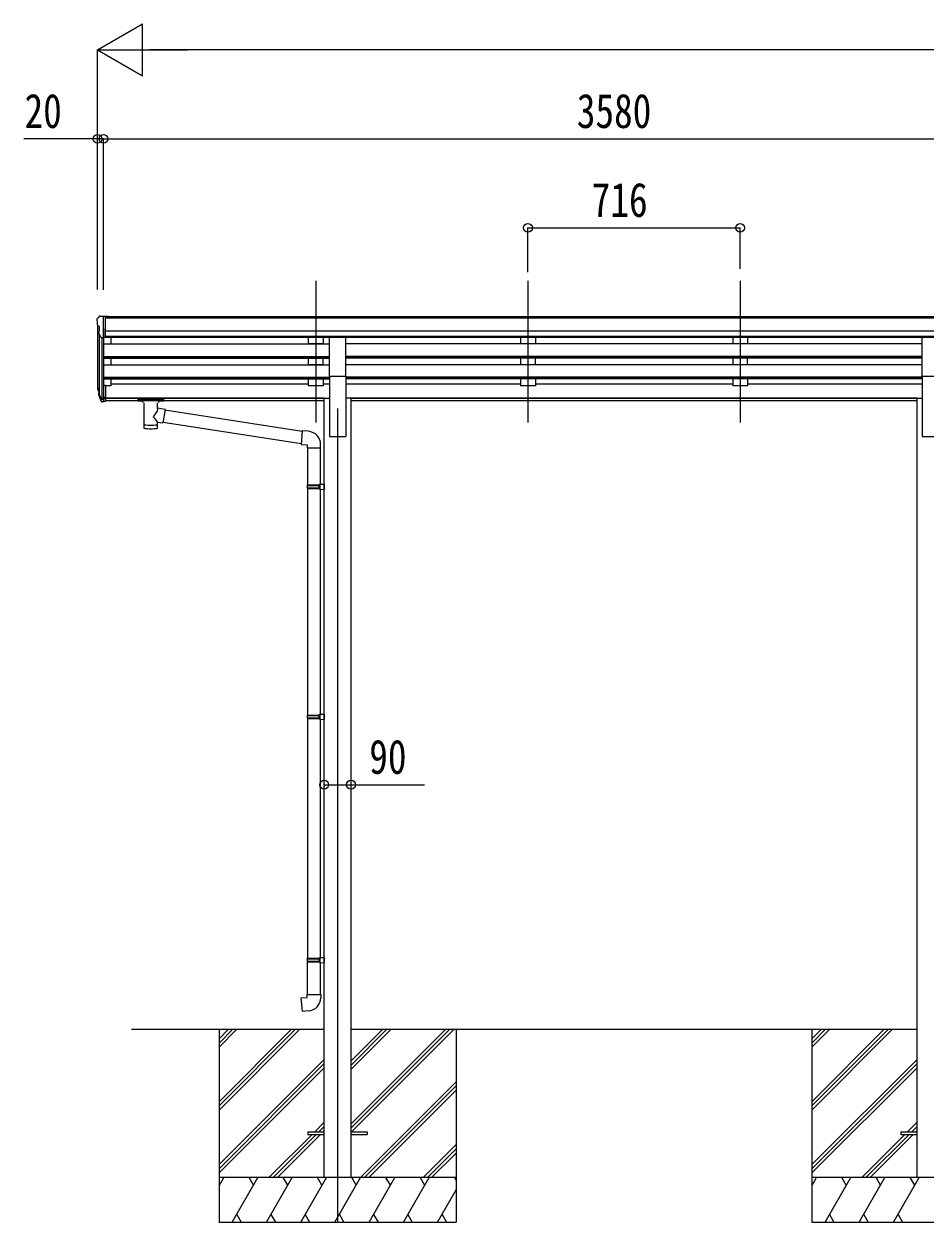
# Model space of a CAD drawing. Units: millimetres, scale not verified. Extents: x -14718 to 14718, y -10395 to 10395.
# Drawn here: x -6602 to -3562, y -5488 to -1447 of the extents above; entities that cross this region are included whole.
import ezdxf
from ezdxf.enums import TextEntityAlignment as Align

# ---------------------------------------------------------------- set-up
doc = ezdxf.new("R2010")
doc.units = ezdxf.units.MM
doc.header["$LTSCALE"] = 40
for name, color, linetype in [('0-3_YKK_12', 2, 'Continuous'), ('0-4_YKK_13', 4, 'Continuous'), ('0-5_YKK_A1', 4, 'Continuous'), ('0-6_YKK_D', 6, 'Continuous')]:
    doc.layers.add(name, color=color, linetype=linetype)
doc.styles.add('ＭＳ ゴシック', font='')
doc.styles.get('ＭＳ ゴシック').set_extended_font_data('MS Gothic')

msp = doc.modelspace()

# ---------------------------------------------------------------- linework, layer by layer
at = {"layer": '0-3_YKK_12'}
for p, q in [((-5617.23, -2313.1), (-5617.23, -2790.61)), ((-4901.23, -2313.1), (-4901.23, -2790.61)), ((-4185.23, -2313.1), (-4185.23, -2790.61)), ((-5543.23, -2743.93), (-5543.23, -5487.5))]:
    msp.add_line(p, q, dxfattribs=at)
at = {"layer": '0-4_YKK_13'}
for p, q in [((-6355.23, -2441.87), (-6355.23, -2442.5)), ((-6352.69, -2463.68), (-6347.38, -2466.75)), ((-6348.32, -2433.07), (-6352.38, -2438.88)), ((-6345.23, -2432.5), (-6347.56, -2432.64)), ((-6345.23, -2432.5), (-6326.73, -2432.5)), ((-6333.23, -2505.48), (-6333.23, -2432.5)), ((-6326.73, -2432.5), (-6316.73, -2432.59)), ((-6326.73, -2504.48), (-6326.73, -2432.5)), ((-6316.73, -2434.1), (-6316.73, -2432.59)), ((-6340.85, -2503.67), (-6349.85, -2488.08)), ((-6347.23, -2467.01), (-6347.23, -2483.29)), ((-6333.23, -2505.48), (-6338.44, -2505.17)), ((-6326.73, -2504.48), (-6333.23, -2504.48)), ((-5570.73, -2634.93), (-5570.73, -2503.13)), ((-5570.73, -2503.13), (-5515.73, -2503.13)), ((-5515.73, -2634.93), (-5515.73, -2503.13)), ((-3570.73, -2634.93), (-3570.73, -2503.13)), ((-3570.73, -2503.13), (-3515.73, -2503.13)), ((-6333.23, -2666.22), (-6333.23, -2721)), ((-6326.73, -2666.22), (-6333.23, -2666.22)), ((-6326.73, -2666.22), (-6326.73, -2720.26)), ((-5570.73, -2634.93), (-5515.73, -2634.93)), ((-3570.73, -2634.93), (-3515.73, -2634.93)), ((-6352.13, -2680.41), (-6348.26, -2688.36)), ((-6351.53, -2679.04), (-6348.26, -2686.1)), ((-6349.82, -2691.69), (-6349.48, -2696.09)), ((-6349.48, -2696.09), (-6340.67, -2719.64)), ((-6348.86, -2695.53), (-6340.67, -2711.71)), ((-6339.66, -2710.58), (-6347.42, -2695.17)), ((-6326.73, -2706.36), (-6333.23, -2706.36)), ((-6333.23, -2711.25), (-6338.36, -2711.25)), ((-6333.23, -2713.06), (-6338.07, -2713.06)), ((-6333.23, -2721), (-6338.07, -2721)), ((-6326.73, -2711.23), (-6333.23, -2711.23)), ((-6326.73, -2720.26), (-6333.23, -2720.26)), ((-6217.23, -2711.1), (-6217.23, -2716.86)), ((-6217.23, -2711.29), (-6217.23, -2712.83)), ((-6215.23, -2710.44), (-6132.23, -2710.44)), ((-6215.23, -2712.61), (-6132.23, -2712.61)), ((-6215.23, -2717.52), (-6200.73, -2717.52)), ((-6200.73, -2723.17), (-6200.73, -2716.62)), ((-6196.63, -2724.09), (-6196.64, -2809.53)), ((-6150.83, -2742.83), (-6150.83, -2724.09)), ((-6125.61, -2746.74), (-6150.83, -2742.82)), ((-6146.73, -2723.17), (-6146.73, -2716.62)), ((-6146.73, -2717.52), (-6132.23, -2717.52)), ((-6125.61, -2746.74), (-6132.63, -2792)), ((-6130.23, -2711.1), (-6130.23, -2716.86)), ((-5662.61, -2820.63), (-6125.92, -2748.75)), ((-6150.81, -2809.53), (-6150.83, -2788.86)), ((-6150.83, -2789.17), (-6132.63, -2792)), ((-5666.28, -2862.56), (-6132.36, -2790.26)), ((-5641.61, -2820.59), (-5662.45, -2818.76)), ((-5600.54, -2876.33), (-5600.54, -2865.42)), ((-5646.54, -2876.33), (-5600.54, -2876.33)), ((-5644.43, -2876.33), (-5644.43, -3001.57)), ((-5602.43, -2876.33), (-5602.43, -2999.01)), ((-5646.43, -3003.57), (-5645.43, -3001.57)), ((-5646.43, -3003.57), (-5602.43, -3003.57)), ((-5646.43, -3003.57), (-5646.43, -3011.57)), ((-5646.43, -3011.57), (-5602.43, -3011.57)), ((-5646.43, -3011.57), (-5645.43, -3013.57)), ((-5645.43, -3001.57), (-5602.43, -3001.57)), ((-5645.43, -3013.57), (-5602.43, -3013.57)), ((-5644.43, -3013.57), (-5644.43, -3777.45)), ((-5606.9, -3003.57), (-5607.33, -3001.57)), ((-5604.43, -2999.07), (-5588.43, -2998.6)), ((-5604.43, -3001.07), (-5604.43, -2999.07)), ((-5604.43, -3001.07), (-5602.43, -3001.07)), ((-5604.43, -3016.07), (-5604.43, -3014.07)), ((-5604.43, -3016.07), (-5588.43, -3016.54)), ((-5602.43, -3016.13), (-5602.43, -3774.89)), ((-5588.43, -2998.6), (-5588.43, -3016.54)), ((-5646.43, -3779.45), (-5645.43, -3777.45)), ((-5646.43, -3779.45), (-5602.43, -3779.45)), ((-5646.43, -3779.45), (-5646.43, -3787.45)), ((-5646.43, -3787.45), (-5602.43, -3787.45)), ((-5646.43, -3787.45), (-5645.43, -3789.45)), ((-5645.43, -3777.45), (-5602.43, -3777.45)), ((-5645.43, -3789.45), (-5602.43, -3789.45)), ((-5644.43, -3789.45), (-5644.43, -4597.94)), ((-5606.9, -3779.45), (-5607.33, -3777.45)), ((-5604.43, -3774.95), (-5588.43, -3774.47)), ((-5604.43, -3776.95), (-5604.43, -3774.95)), ((-5604.43, -3776.95), (-5602.43, -3776.95)), ((-5604.43, -3791.95), (-5604.43, -3789.95)), ((-5604.43, -3791.95), (-5588.43, -3792.42)), ((-5602.43, -3792), (-5602.43, -4595.38)), ((-5588.43, -3774.47), (-5588.43, -3792.42)), ((-5646.43, -4599.94), (-5645.43, -4597.94)), ((-5646.43, -4599.94), (-5602.43, -4599.94)), ((-5646.43, -4599.94), (-5646.43, -4607.94)), ((-5645.43, -4597.94), (-5602.43, -4597.94)), ((-5606.9, -4599.94), (-5607.33, -4597.94)), ((-5604.43, -4595.44), (-5588.43, -4594.97)), ((-5604.43, -4597.44), (-5604.43, -4595.44)), ((-5604.43, -4597.44), (-5602.43, -4597.44)), ((-5588.43, -4594.97), (-5588.43, -4612.5)), ((-5646.43, -4607.94), (-5602.43, -4607.94)), ((-5646.43, -4607.94), (-5645.43, -4609.94)), ((-5645.43, -4609.94), (-5602.43, -4609.94)), ((-5644.43, -4719.94), (-5644.43, -4609.94)), ((-5604.43, -4612.44), (-5604.43, -4610.44)), ((-5604.43, -4612.44), (-5588.43, -4612.91)), ((-5602.43, -4612.5), (-5602.43, -4719.94)), ((-5646.43, -4719.94), (-5600.43, -4719.94)), ((-5646.43, -4729.94), (-5646.43, -4719.94)), ((-5600.43, -4719.94), (-5600.43, -4730.86)), ((-5643.43, -5183), (-5643.43, -5192)), ((-5643.43, -5183), (-5588.63, -5183)), ((-5643.43, -5192), (-5588.63, -5192)), ((-5498.23, -5183), (-5443.43, -5183)), ((-5498.23, -5192), (-5443.43, -5192)), ((-5443.43, -5183), (-5443.43, -5192)), ((-3643.43, -5183), (-3643.43, -5192)), ((-3643.43, -5183), (-3588.63, -5183)), ((-3643.43, -5192), (-3588.63, -5192))]:
    msp.add_line(p, q, dxfattribs=at)
for points in [[(-6217.23, -2711.1), (-6217.19, -2710.91), (-6217.11, -2710.77), (-6217.01, -2710.67), (-6216.91, -2710.61), (-6216.79, -2710.57), (-6216.49, -2710.51), (-6216, -2710.46), (-6215.46, -2710.44), (-6215.23, -2710.44)], [(-6217.23, -2716.86), (-6217.19, -2717.05), (-6217.11, -2717.19), (-6217.01, -2717.28), (-6216.91, -2717.34), (-6216.79, -2717.39), (-6216.49, -2717.45), (-6216, -2717.5), (-6215.46, -2717.52), (-6215.23, -2717.52)], [(-6132.23, -2710.44), (-6131.87, -2710.44), (-6131.34, -2710.47), (-6130.89, -2710.52), (-6130.59, -2710.59), (-6130.42, -2710.69), (-6130.3, -2710.83), (-6130.23, -2711.01), (-6130.23, -2711.1)], [(-6132.23, -2717.52), (-6131.87, -2717.52), (-6131.34, -2717.49), (-6130.89, -2717.44), (-6130.59, -2717.36), (-6130.42, -2717.27), (-6130.3, -2717.13), (-6130.23, -2716.95), (-6130.23, -2716.86)], [(-5662.45, -2818.76), (-5666.46, -2864.59), (-5646.54, -2866.33), (-5646.54, -2876.33)], [(-5606.9, -3003.57), (-5606.9, -3011.57), (-5607.33, -3013.57)], [(-5604.43, -3014.07), (-5602.43, -3014.07), (-5602.43, -3001.07)], [(-5606.9, -3779.45), (-5606.9, -3787.45), (-5607.33, -3789.45)], [(-5604.43, -3789.95), (-5602.43, -3789.95), (-5602.43, -3776.95)], [(-5606.9, -4599.94), (-5606.9, -4607.94), (-5607.33, -4609.94)], [(-5604.43, -4610.44), (-5602.43, -4610.44), (-5602.43, -4597.44)], [(-5641.5, -4775.69), (-5662.34, -4777.51), (-5666.35, -4731.69), (-5646.43, -4729.94)]]:
    msp.add_lwpolyline(points, dxfattribs=at)
for centre, radius, start, end in [((-6352.23, -2441.87), 3, 93, 180), ((-6153.23, -2442.5), 202, 180, 184.94904), ((-6348.32, -2459.31), 6.18, 185.7035, 224.99897), ((-6347.5, -2433.64), 1, 93.5, 145), ((-6347.26, -2486.58), 3, 94.7167, 210), ((-6347.53, -2483.29), 0.3, 274.7167, 0), ((-6347.53, -2467.01), 0.3, 0, 60), ((-6338.25, -2502.17), 3, 210, 266.5), ((-6324.04, -2671.3), 29.53, 186.50806, 197.98144), ((-6322.64, -2669.54), 30.41, 187.1552, 198.19734), ((-5645.54, -2865.42), 45, 0, 85), ((-5645.43, -4730.86), 45, 275, 0)]:
    msp.add_arc(centre, radius, start, end, dxfattribs=at)
for centre, major_axis, ratio, start_param, end_param in [((-6264.57, -2671.73), (-89.06, 1.43), 0.57596, 6.1962358, 6.3678173), ((-6265.37, -2665.05), (87.93, 4.42), 0.541684, 3.0659337, 3.2228513), ((-6348.51, -2691.69), (1.3, 0), 0.90356, 1.3700892, 3.347195), ((-6262.6, -2675.5), (-89.07, 0), 0.90356, 0.2056023, 0.2515348), ((-6263.31, -2671.63), (-88.05, 0), 0.90356, 0.2662965, 0.3003836), ((-6338.07, -2710.35), (-3, 0), 0.90356, 0.5235988, 1.5707963), ((-6338.07, -2718.29), (3, 0), 0.90356, 3.6651914, 4.712389), ((-6338.36, -2709.9), (-1.5, 0), 0.90356, 0.5235988, 1.5707963), ((-6215.23, -2712.83), (2, 0), 0.109601, 1.5707963, 3.1415927), ((-6173.73, -2716.62), (27, 0), 0.070066, 6.2831853, 9.424778), ((-6173.73, -2769.37), (-22.81, -26.62), 0.234429, 1.6855472, 3.1268519), ((-6162.73, -2720.6), (16, 0), 0.361356, 6.2636979, 6.2831853), ((-6132.23, -2712.83), (2, 0), 0.109601, 0, 1.5707963), ((-6171.18, -2766.73), (20.32, -22.25), 0.045535, 0.0389954, 1.3075346), ((-6173.73, -2809.53), (22.92, 0), 0.101955, 3.1415499, 6.2833984), ((-6173.73, -2797.09), (22.91, 0), 0.122865, 3.1415927, 6.2831853)]:
    msp.add_ellipse(centre, major_axis=major_axis, ratio=ratio, start_param=start_param, end_param=end_param, dxfattribs=at)
at = {"layer": '0-5_YKK_A1'}
for p, q in [((-6353.23, -2463.08), (-6353.23, -2665.86)), ((-2769.73, -2434.1), (-6326.73, -2434.1)), ((-2769.73, -2439.32), (-6326.73, -2439.32)), ((-6348.26, -2490.85), (-6348.26, -2692.57)), ((-6339.23, -2505.01), (-6339.23, -2711)), ((-6333.23, -2473.6), (-6333.23, -2666.22)), ((-2759.73, -2482.85), (-6326.73, -2482.85)), ((-2759.73, -2500.7), (-6326.73, -2500.7)), ((-5570.73, -2503.95), (-6326.73, -2503.95)), ((-6308.23, -2503.95), (-6308.23, -2526.02)), ((-5642.23, -2504.05), (-5642.23, -2525.92)), ((-5592.23, -2504.05), (-5592.23, -2525.92)), ((-3570.73, -2503.95), (-5515.73, -2503.95)), ((-4926.23, -2504.05), (-4926.23, -2525.92)), ((-4876.23, -2504.05), (-4876.23, -2525.92)), ((-4210.23, -2504.05), (-4210.23, -2525.92)), ((-4160.23, -2504.05), (-4160.23, -2525.92)), ((-6333.23, -2526.02), (-5570.73, -2526.02)), ((-5592.23, -2525.92), (-5642.23, -2525.92)), ((-3570.73, -2526.02), (-5515.73, -2526.02)), ((-4876.23, -2525.92), (-4926.23, -2525.92)), ((-4160.23, -2525.92), (-4210.23, -2525.92)), ((-6333.23, -2567.89), (-5570.73, -2567.89)), ((-6333.23, -2569.39), (-5570.73, -2569.39)), ((-6333.23, -2573.71), (-5570.73, -2573.71)), ((-6308.23, -2573.71), (-6308.23, -2596.12)), ((-5642.23, -2573.71), (-5642.23, -2596.02)), ((-5592.23, -2596.02), (-5592.23, -2573.71)), ((-3570.73, -2567.89), (-5515.73, -2567.89)), ((-3570.73, -2569.39), (-5515.73, -2569.39)), ((-3570.73, -2573.71), (-5515.73, -2573.71)), ((-4926.23, -2573.71), (-4926.23, -2596.02)), ((-4876.23, -2596.02), (-4876.23, -2573.71)), ((-4210.23, -2573.71), (-4210.23, -2596.02)), ((-4160.23, -2596.02), (-4160.23, -2573.71)), ((-6333.23, -2596.12), (-5570.73, -2596.12)), ((-5592.23, -2596.02), (-5642.23, -2596.02)), ((-3570.73, -2596.12), (-5515.73, -2596.12)), ((-4876.23, -2596.02), (-4926.23, -2596.02)), ((-4160.23, -2596.02), (-4210.23, -2596.02)), ((-6333.23, -2638), (-5570.73, -2638)), ((-6333.23, -2639.49), (-5570.73, -2639.49)), ((-6333.23, -2643.81), (-5570.73, -2643.81)), ((-6308.23, -2666.86), (-6326.73, -2666.86)), ((-6308.23, -2643.81), (-6308.23, -2666.86)), ((-5642.23, -2661.91), (-6308.23, -2661.91)), ((-5642.23, -2643.81), (-5642.23, -2666.86)), ((-5592.23, -2666.86), (-5642.23, -2666.86)), ((-5592.23, -2643.81), (-5592.23, -2666.86)), ((-5570.73, -2661.91), (-5592.23, -2661.91)), ((-5570.73, -2634.93), (-5570.73, -2837.5)), ((-5515.73, -2634.93), (-5515.73, -2837.5)), ((-3570.73, -2638), (-5515.73, -2638)), ((-3570.73, -2639.49), (-5515.73, -2639.49)), ((-3570.73, -2643.81), (-5515.73, -2643.81)), ((-4926.23, -2661.91), (-5515.73, -2661.91)), ((-4926.23, -2643.81), (-4926.23, -2666.86)), ((-4876.23, -2666.86), (-4926.23, -2666.86)), ((-4876.23, -2643.81), (-4876.23, -2666.86)), ((-4210.23, -2661.91), (-4876.23, -2661.91)), ((-4210.23, -2643.81), (-4210.23, -2666.86)), ((-4160.23, -2666.86), (-4210.23, -2666.86)), ((-4160.23, -2643.81), (-4160.23, -2666.86)), ((-3570.73, -2661.91), (-4160.23, -2661.91)), ((-3570.73, -2634.93), (-3570.73, -2837.5)), ((-5588.43, -2708.93), (-6326.73, -2708.93)), ((-5588.43, -2710.32), (-6326.73, -2710.32)), ((-5588.43, -2718.01), (-6326.73, -2718.01)), ((-5588.43, -5337.5), (-5588.43, -2708.5)), ((-5588.43, -2708.5), (-5570.73, -2708.5)), ((-5498.03, -2708.5), (-5515.73, -2708.5)), ((-5498.03, -5337.5), (-5498.03, -2708.5)), ((-3588.43, -2708.93), (-5498.03, -2708.93)), ((-3588.43, -2710.32), (-5498.03, -2710.32)), ((-3588.43, -2718.01), (-5498.03, -2718.01)), ((-3588.43, -5337.5), (-3588.43, -2708.5)), ((-3588.43, -2708.5), (-3570.73, -2708.5)), ((-5570.73, -2837.5), (-5515.73, -2837.5)), ((-3570.73, -2837.5), (-3515.73, -2837.5)), ((-6238.43, -4837.5), (-5588.23, -4837.5)), ((-5943.43, -4837.5), (-5943.43, -5487.5)), ((-5943.43, -5081.68), (-5699.25, -4837.5)), ((-5943.43, -5095.82), (-5685.11, -4837.5)), ((-5943.43, -5109.96), (-5670.96, -4837.5)), ((-5943.43, -4897.83), (-5883.1, -4837.5)), ((-5943.43, -4883.69), (-5897.24, -4837.5)), ((-5943.43, -4869.55), (-5911.38, -4837.5)), ((-5498.23, -5156.98), (-5178.75, -4837.5)), ((-5498.23, -5171.12), (-5164.61, -4837.5)), ((-5498.23, -4973.13), (-5362.6, -4837.5)), ((-5498.23, -4958.99), (-5376.74, -4837.5)), ((-5498.23, -4944.85), (-5390.88, -4837.5)), ((-5498.03, -4837.5), (-3588.23, -4837.5)), ((-5495.97, -5183), (-5150.46, -4837.5)), ((-5143.43, -4837.5), (-5143.43, -5487.5)), ((-3943.43, -4837.5), (-3943.43, -5487.5)), ((-3943.43, -5081.68), (-3699.25, -4837.5)), ((-3943.43, -5095.82), (-3685.11, -4837.5)), ((-3943.43, -5109.96), (-3670.96, -4837.5)), ((-3943.43, -4897.83), (-3883.1, -4837.5)), ((-3943.43, -4883.69), (-3897.24, -4837.5)), ((-3943.43, -4869.55), (-3911.38, -4837.5)), ((-5943.43, -5293.81), (-5588.63, -4939.01)), ((-5943.43, -5307.95), (-5588.63, -4953.15)), ((-5943.43, -5322.09), (-5588.63, -4967.29)), ((-3943.43, -5293.81), (-3588.63, -4939.01)), ((-3943.43, -5307.95), (-3588.63, -4953.15)), ((-3943.43, -5322.09), (-3588.63, -4967.29)), ((-5466.62, -5337.5), (-5143.43, -5014.31)), ((-5452.48, -5337.5), (-5143.43, -5028.45)), ((-5438.33, -5337.5), (-5143.43, -5042.59)), ((-5620.48, -5183), (-5588.63, -5151.14)), ((-5606.34, -5183), (-5588.63, -5165.28)), ((-3620.48, -5183), (-3588.63, -5151.14)), ((-3606.34, -5183), (-3588.63, -5165.28)), ((-5774.99, -5337.5), (-5629.48, -5192)), ((-5760.84, -5337.5), (-5615.34, -5192)), ((-5746.7, -5337.5), (-5601.2, -5192)), ((-5592.2, -5183), (-5588.63, -5179.43)), ((-3774.99, -5337.5), (-3629.48, -5192)), ((-3760.84, -5337.5), (-3615.34, -5192)), ((-3746.7, -5337.5), (-3601.2, -5192)), ((-3592.2, -5183), (-3588.63, -5179.43)), ((-5254.49, -5337.5), (-5143.43, -5226.44)), ((-5240.34, -5337.5), (-5143.43, -5240.58)), ((-5226.2, -5337.5), (-5143.43, -5254.73)), ((-5143.43, -5337.5), (-5943.43, -5337.5)), ((-5943.43, -5365), (-5927.55, -5337.5)), ((-5898.68, -5487.5), (-5812.08, -5337.5)), ((-5827.08, -5363.48), (-5842.08, -5337.5)), ((-5783.21, -5487.5), (-5696.61, -5337.5)), ((-5711.61, -5363.48), (-5726.61, -5337.5)), ((-5667.74, -5487.5), (-5581.14, -5337.5)), ((-5596.14, -5363.48), (-5611.14, -5337.5)), ((-5552.27, -5487.5), (-5465.67, -5337.5)), ((-5480.67, -5363.48), (-5495.67, -5337.5)), ((-5436.8, -5487.5), (-5350.2, -5337.5)), ((-5365.2, -5363.48), (-5380.2, -5337.5)), ((-5321.33, -5487.5), (-5234.73, -5337.5)), ((-5264.73, -5337.5), (-5249.73, -5363.48)), ((-5149.26, -5337.5), (-5143.43, -5347.6)), ((-3143.43, -5337.5), (-3943.43, -5337.5)), ((-3943.43, -5365), (-3927.55, -5337.5)), ((-3898.68, -5487.5), (-3812.08, -5337.5)), ((-3827.08, -5363.48), (-3842.08, -5337.5)), ((-3783.21, -5487.5), (-3696.61, -5337.5)), ((-3711.61, -5363.48), (-3726.61, -5337.5)), ((-3667.74, -5487.5), (-3581.14, -5337.5)), ((-3596.14, -5363.48), (-3611.14, -5337.5)), ((-5205.86, -5487.5), (-5143.43, -5379.36)), ((-5943.43, -5487.5), (-5143.43, -5487.5)), ((-5883.68, -5461.52), (-5868.68, -5487.5)), ((-5768.21, -5461.52), (-5753.21, -5487.5)), ((-5652.74, -5461.52), (-5637.74, -5487.5)), ((-5537.27, -5461.52), (-5522.27, -5487.5)), ((-5421.8, -5461.52), (-5406.8, -5487.5)), ((-5306.33, -5461.52), (-5291.33, -5487.5)), ((-5190.86, -5461.52), (-5175.86, -5487.5)), ((-3943.43, -5487.5), (-3143.43, -5487.5)), ((-3883.68, -5461.52), (-3868.68, -5487.5)), ((-3768.21, -5461.52), (-3753.21, -5487.5)), ((-3652.74, -5461.52), (-3637.74, -5487.5))]:
    msp.add_line(p, q, dxfattribs=at)
at = {"layer": '0-6_YKK_D'}
for p, q in [((-6353.23, -1534.1), (-6201.67, -1446.6)), ((-6201.67, -1621.6), (-6201.67, -1446.6)), ((-6353.23, -2342.68), (-6353.23, -1533.1)), ((-6353.23, -1534.1), (-6201.67, -1621.6)), ((-6353.23, -1534.1), (-6050.12, -1534.1)), ((-44.23, -1534.1), (-6178.23, -1534.1)), ((-6353.23, -2342.68), (-6353.23, -1833.1)), ((-6333.23, -2343.68), (-6333.23, -1833.1)), ((-6333.23, -2343.68), (-6333.23, -1833.1)), ((-6333.23, -1834.1), (-2753.23, -1834.1)), ((-4901.23, -2284.21), (-4901.23, -2133.1)), ((-4901.23, -2134.1), (-4185.23, -2134.1)), ((-4185.23, -2273.07), (-4185.23, -2133.1))]:
    msp.add_line(p, q, dxfattribs=at)
for points in [[(-6333.23, -1834.1), (-6353.23, -1834.1), (-6601.53, -1834.1)], [(-5588.43, -4012.5), (-5498.03, -4012.5), (-5249.73, -4012.5)]]:
    msp.add_lwpolyline(points, dxfattribs=at)
for centre in [(-6353.23, -1834.1), (-6333.23, -1834.1), (-6333.23, -1834.1), (-4901.23, -2134.1), (-4185.23, -2134.1), (-5588.43, -4012.5), (-5498.03, -4012.5)]:
    msp.add_circle(centre, 14.88, dxfattribs=at)

# ---------------------------------------------------------------- texts
at = {"layer": '0-6_YKK_D', "style": 'ＭＳ ゴシック', "width": 0.8}
for s, p in [('20', (-6599.53, -1832.1)), ('3580', (-4736.43, -1832.1)), ('716', (-4686.03, -2132.1)), ('90', (-5436.53, -4010.5))]:
    msp.add_text(s, height=115.5, dxfattribs=at).set_placement(p, align=Align.BOTTOM_LEFT)

doc.saveas('drawing.dxf')
